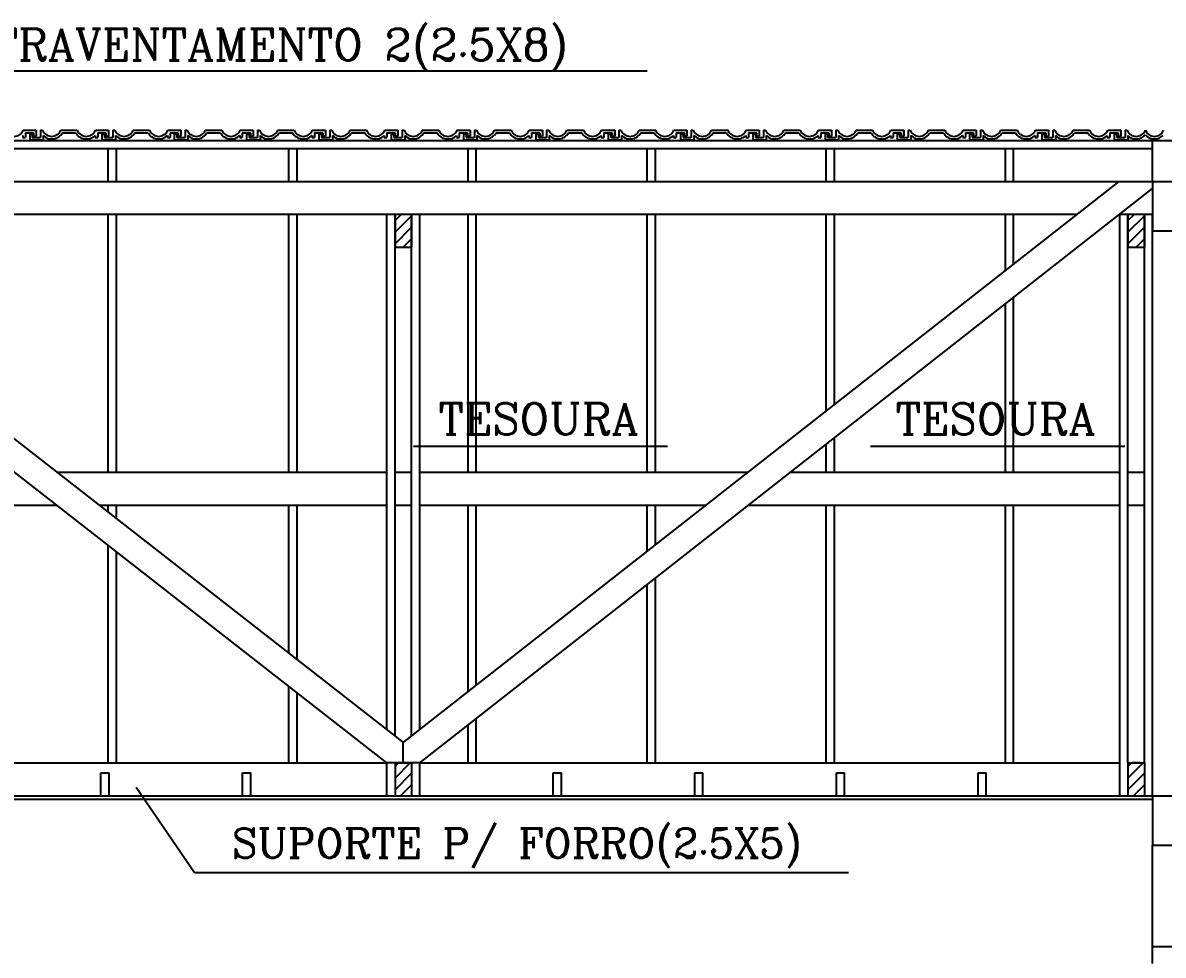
# Model space of a CAD drawing. Extents: x -36 to 60, y 199 to 483.
# Drawn here: x 0.678 to 4.148, y 202.285 to 205.123 of the extents above; entities that cross this region are included whole.
import ezdxf
from ezdxf.enums import TextEntityAlignment as Align

# ---------------------------------------------------------------- set-up
doc = ezdxf.new("R2010")
doc.units = 0
doc.header["$LTSCALE"] = 20
doc.layers.get('0').update_dxf_attribs({"linetype": 'CONTINUOUS'})
for name, color, linetype in [('CONCRETO', 5, 'CONTINUOUS'), ('CORTE', 244, 'CONTINUOUS'), ('MADEIRAME', 244, 'CONTINUOUS'), ('PAREDE', 7, 'CONTINUOUS'), ('TEXTO', 1, 'CONTINUOUS'), ('VISTAL', 30, 'CONTINUOUS')]:
    doc.layers.add(name, color=color, linetype=linetype)
doc.styles.add('ROMANC', font='romanc')

# ---------------------------------------------------------------- blocks, each defined once
blk = doc.blocks.new('A$C2182')
at = {"layer": 'TEXTO', "color": 30, "linetype": 'CONTINUOUS'}
blk.add_line((2.2513, 0.0014), (0.0122, 0.0014), dxfattribs=at)
at = {"layer": 'TEXTO', "color": 244, "linetype": 'CONTINUOUS', "style": 'ROMANC'}
blk.add_text('CONTRAVENTAMENTO 2(2.5X8)', height=0.096, dxfattribs=at).set_placement((-0.0123, 0.0339))

msp = doc.modelspace()

# ---------------------------------------------------------------- linework, layer by layer
at = {"color": 244, "linetype": 'CONTINUOUS'}
for p, q in [((1.8103, 204.5209), (1.829, 204.5396)), ((1.8103, 204.4855), (1.8603, 204.5355)), ((4.0403, 204.5209), (4.059, 204.5396)), ((4.0403, 204.4855), (4.0903, 204.5355)), ((1.8103, 204.4502), (1.8603, 204.5002)), ((4.0403, 204.4502), (4.0903, 204.5002)), ((1.8352, 204.4397), (1.8603, 204.4648)), ((4.0652, 204.4397), (4.0903, 204.4648)), ((1.8103, 202.8238), (1.8562, 202.8697)), ((1.8103, 202.8592), (1.8209, 202.8697)), ((4.0403, 202.8592), (4.0509, 202.8697)), ((4.0403, 202.8238), (4.0862, 202.8697)), ((1.8103, 202.7884), (1.8603, 202.8384)), ((4.0403, 202.7884), (4.0903, 202.8384)), ((1.827, 202.7697), (1.8603, 202.8031)), ((4.057, 202.7697), (4.0903, 202.8031))]:
    msp.add_line(p, q, dxfattribs=at)
at = {"layer": 'CONCRETO', "color": 5, "linetype": 'CONTINUOUS'}
for p, q in [((4.1153, 204.6397), (4.1153, 204.4897)), ((4.1153, 204.6397), (4.2453, 204.6397)), ((4.1153, 204.4897), (4.2453, 204.4897)), ((4.2453, 202.3097), (4.1153, 202.3097)), ((4.1153, 202.2597), (4.1153, 202.3097))]:
    msp.add_line(p, q, dxfattribs=at)
at = {"layer": 'CONCRETO', "linetype": 'CONTINUOUS'}
for p, q in [((4.1153, 202.7697), (4.1153, 202.6197)), ((4.1153, 202.7697), (4.2453, 202.7697)), ((4.1153, 202.6197), (4.2453, 202.6197))]:
    msp.add_line(p, q, dxfattribs=at)
at = {"layer": 'CORTE', "color": 244, "linetype": 'CONTINUOUS'}
for p, q in [((0.6776, 204.7798), (0.6776, 204.7739)), ((0.6776, 204.7739), (0.6856, 204.7739)), ((0.6788, 204.7959), (0.7186, 204.7959)), ((0.6856, 204.7879), (0.6856, 204.7739)), ((0.6856, 204.7879), (0.7106, 204.7879)), ((0.6986, 204.7839), (0.7066, 204.7839)), ((0.6986, 204.7839), (0.6986, 204.7659)), ((0.6986, 204.7659), (0.7396, 204.7659)), ((0.7066, 204.7839), (0.7066, 204.7739)), ((0.7066, 204.7739), (0.7316, 204.7739)), ((0.7106, 204.7879), (0.7106, 204.7779)), ((0.7106, 204.7779), (0.7186, 204.7779)), ((0.7186, 204.7959), (0.7186, 204.7779)), ((0.7316, 204.7959), (0.7316, 204.7739)), ((0.7316, 204.7959), (0.7379, 204.7959)), ((0.7396, 204.7793), (0.7396, 204.7659)), ((0.7933, 204.7959), (0.8435, 204.7959)), ((0.7983, 204.7879), (0.8384, 204.7879)), ((0.8976, 204.7798), (0.8976, 204.7739)), ((0.8976, 204.7739), (0.9056, 204.7739)), ((0.8988, 204.7959), (0.9386, 204.7959)), ((0.9056, 204.7879), (0.9056, 204.7739)), ((0.9056, 204.7879), (0.9306, 204.7879)), ((0.9186, 204.7839), (0.9266, 204.7839)), ((0.9186, 204.7839), (0.9186, 204.7659)), ((0.9186, 204.7659), (0.9596, 204.7659)), ((0.9266, 204.7839), (0.9266, 204.7739)), ((0.9266, 204.7739), (0.9516, 204.7739)), ((0.9306, 204.7879), (0.9306, 204.7779)), ((0.9306, 204.7779), (0.9386, 204.7779)), ((0.9386, 204.7959), (0.9386, 204.7779)), ((0.9516, 204.7959), (0.9516, 204.7739)), ((0.9516, 204.7959), (0.9579, 204.7959)), ((0.9596, 204.7793), (0.9596, 204.7659)), ((1.0133, 204.7959), (1.0635, 204.7959)), ((1.0183, 204.7879), (1.0584, 204.7879)), ((1.1176, 204.7798), (1.1176, 204.7739)), ((1.1176, 204.7739), (1.1256, 204.7739)), ((1.1188, 204.7959), (1.1586, 204.7959)), ((1.1256, 204.7879), (1.1256, 204.7739)), ((1.1256, 204.7879), (1.1506, 204.7879)), ((1.1386, 204.7839), (1.1466, 204.7839)), ((1.1386, 204.7839), (1.1386, 204.7659)), ((1.1386, 204.7659), (1.1796, 204.7659)), ((1.1466, 204.7839), (1.1466, 204.7739)), ((1.1466, 204.7739), (1.1716, 204.7739)), ((1.1506, 204.7879), (1.1506, 204.7779)), ((1.1506, 204.7779), (1.1586, 204.7779)), ((1.1586, 204.7959), (1.1586, 204.7779)), ((1.1716, 204.7959), (1.1716, 204.7739)), ((1.1716, 204.7959), (1.1779, 204.7959)), ((1.1796, 204.7793), (1.1796, 204.7659)), ((1.2333, 204.7959), (1.2835, 204.7959)), ((1.2383, 204.7879), (1.2784, 204.7879)), ((1.3376, 204.7798), (1.3376, 204.7739)), ((1.3376, 204.7739), (1.3456, 204.7739)), ((1.3388, 204.7959), (1.3786, 204.7959)), ((1.3456, 204.7879), (1.3456, 204.7739)), ((1.3456, 204.7879), (1.3706, 204.7879)), ((1.3586, 204.7839), (1.3666, 204.7839)), ((1.3586, 204.7839), (1.3586, 204.7659)), ((1.3586, 204.7659), (1.3996, 204.7659)), ((1.3666, 204.7839), (1.3666, 204.7739)), ((1.3666, 204.7739), (1.3916, 204.7739)), ((1.3706, 204.7879), (1.3706, 204.7779)), ((1.3706, 204.7779), (1.3786, 204.7779)), ((1.3786, 204.7959), (1.3786, 204.7779)), ((1.3916, 204.7959), (1.3916, 204.7739)), ((1.3916, 204.7959), (1.3979, 204.7959)), ((1.3996, 204.7793), (1.3996, 204.7659)), ((1.4533, 204.7959), (1.5035, 204.7959)), ((1.4583, 204.7879), (1.4984, 204.7879)), ((1.5576, 204.7798), (1.5576, 204.7739)), ((1.5576, 204.7739), (1.5656, 204.7739)), ((1.5588, 204.7959), (1.5986, 204.7959)), ((1.5656, 204.7879), (1.5656, 204.7739)), ((1.5656, 204.7879), (1.5906, 204.7879)), ((1.5786, 204.7839), (1.5866, 204.7839)), ((1.5786, 204.7839), (1.5786, 204.7659)), ((1.5786, 204.7659), (1.6196, 204.7659)), ((1.5866, 204.7839), (1.5866, 204.7739)), ((1.5866, 204.7739), (1.6116, 204.7739)), ((1.5906, 204.7879), (1.5906, 204.7779)), ((1.5906, 204.7779), (1.5986, 204.7779)), ((1.5986, 204.7959), (1.5986, 204.7779)), ((1.6116, 204.7959), (1.6116, 204.7739)), ((1.6116, 204.7959), (1.6179, 204.7959)), ((1.6196, 204.7793), (1.6196, 204.7659)), ((1.6733, 204.7959), (1.7235, 204.7959)), ((1.6783, 204.7879), (1.7184, 204.7879)), ((1.7776, 204.7798), (1.7776, 204.7739)), ((1.7776, 204.7739), (1.7856, 204.7739)), ((1.7788, 204.7959), (1.8186, 204.7959)), ((1.7856, 204.7879), (1.7856, 204.7739)), ((1.7856, 204.7879), (1.8106, 204.7879)), ((1.7986, 204.7839), (1.8066, 204.7839)), ((1.7986, 204.7839), (1.7986, 204.7659)), ((1.7986, 204.7659), (1.8396, 204.7659)), ((1.8066, 204.7839), (1.8066, 204.7739)), ((1.8066, 204.7739), (1.8316, 204.7739)), ((1.8106, 204.7879), (1.8106, 204.7779)), ((1.8106, 204.7779), (1.8186, 204.7779)), ((1.8186, 204.7959), (1.8186, 204.7779)), ((1.8316, 204.7959), (1.8316, 204.7739)), ((1.8316, 204.7959), (1.8379, 204.7959)), ((1.8396, 204.7793), (1.8396, 204.7659)), ((1.8933, 204.7959), (1.9435, 204.7959)), ((1.8983, 204.7879), (1.9384, 204.7879)), ((1.9976, 204.7798), (1.9976, 204.7739)), ((1.9976, 204.7739), (2.0056, 204.7739)), ((1.9988, 204.7959), (2.0386, 204.7959)), ((2.0056, 204.7879), (2.0056, 204.7739)), ((2.0056, 204.7879), (2.0306, 204.7879)), ((2.0186, 204.7839), (2.0186, 204.7659)), ((2.0186, 204.7839), (2.0266, 204.7839)), ((2.0186, 204.7659), (2.0596, 204.7659)), ((2.0266, 204.7839), (2.0266, 204.7739)), ((2.0266, 204.7739), (2.0516, 204.7739)), ((2.0306, 204.7879), (2.0306, 204.7779)), ((2.0306, 204.7779), (2.0386, 204.7779)), ((2.0306, 204.7779), (2.0386, 204.7779)), ((2.0386, 204.7959), (2.0386, 204.7779)), ((2.0516, 204.7959), (2.0579, 204.7959)), ((2.0516, 204.7959), (2.0516, 204.7739)), ((2.0596, 204.7793), (2.0596, 204.7659)), ((2.1133, 204.7959), (2.1635, 204.7959)), ((2.1183, 204.7879), (2.1584, 204.7879)), ((2.2176, 204.7798), (2.2176, 204.7739)), ((2.2176, 204.7739), (2.2256, 204.7739)), ((2.2188, 204.7959), (2.2586, 204.7959)), ((2.2256, 204.7879), (2.2506, 204.7879)), ((2.2256, 204.7879), (2.2256, 204.7739)), ((2.2386, 204.7839), (2.2386, 204.7659)), ((2.2386, 204.7839), (2.2466, 204.7839)), ((2.2386, 204.7659), (2.2796, 204.7659)), ((2.2466, 204.7839), (2.2466, 204.7739)), ((2.2466, 204.7739), (2.2716, 204.7739)), ((2.2506, 204.7879), (2.2506, 204.7779)), ((2.2506, 204.7779), (2.2586, 204.7779)), ((2.2586, 204.7959), (2.2586, 204.7779)), ((2.2716, 204.7959), (2.2779, 204.7959)), ((2.2716, 204.7959), (2.2716, 204.7739)), ((2.2796, 204.7793), (2.2796, 204.7659)), ((2.3333, 204.7959), (2.3835, 204.7959)), ((2.3383, 204.7879), (2.3784, 204.7879)), ((2.4376, 204.7798), (2.4376, 204.7739)), ((2.4376, 204.7739), (2.4456, 204.7739)), ((2.4388, 204.7959), (2.4786, 204.7959)), ((2.4456, 204.7879), (2.4706, 204.7879)), ((2.4456, 204.7879), (2.4456, 204.7739)), ((2.4586, 204.7839), (2.4586, 204.7659)), ((2.4586, 204.7839), (2.4666, 204.7839)), ((2.4586, 204.7659), (2.4996, 204.7659)), ((2.4666, 204.7839), (2.4666, 204.7739)), ((2.4666, 204.7739), (2.4916, 204.7739)), ((2.4706, 204.7879), (2.4706, 204.7779)), ((2.4706, 204.7779), (2.4786, 204.7779)), ((2.4786, 204.7959), (2.4786, 204.7779)), ((2.4916, 204.7959), (2.4979, 204.7959)), ((2.4916, 204.7959), (2.4916, 204.7739)), ((2.4996, 204.7793), (2.4996, 204.7659)), ((2.5533, 204.7959), (2.6035, 204.7959)), ((2.5583, 204.7879), (2.5984, 204.7879)), ((2.6576, 204.7798), (2.6576, 204.7739)), ((2.6576, 204.7739), (2.6656, 204.7739)), ((2.6588, 204.7959), (2.6986, 204.7959)), ((2.6656, 204.7879), (2.6906, 204.7879)), ((2.6656, 204.7879), (2.6656, 204.7739)), ((2.6786, 204.7839), (2.6866, 204.7839)), ((2.6786, 204.7839), (2.6786, 204.7659)), ((2.6786, 204.7659), (2.7196, 204.7659)), ((2.6866, 204.7839), (2.6866, 204.7739)), ((2.6866, 204.7739), (2.7116, 204.7739)), ((2.6906, 204.7879), (2.6906, 204.7779)), ((2.6906, 204.7779), (2.6986, 204.7779)), ((2.6986, 204.7959), (2.6986, 204.7779)), ((2.7116, 204.7959), (2.7179, 204.7959)), ((2.7116, 204.7959), (2.7116, 204.7739)), ((2.7196, 204.7793), (2.7196, 204.7659)), ((2.7733, 204.7959), (2.8235, 204.7959)), ((2.7783, 204.7879), (2.8184, 204.7879)), ((2.8776, 204.7798), (2.8776, 204.7739)), ((2.8776, 204.7739), (2.8856, 204.7739)), ((2.8788, 204.7959), (2.9186, 204.7959)), ((2.8856, 204.7879), (2.9106, 204.7879)), ((2.8856, 204.7879), (2.8856, 204.7739)), ((2.8986, 204.7839), (2.8986, 204.7659)), ((2.8986, 204.7839), (2.9066, 204.7839)), ((2.8986, 204.7659), (2.9396, 204.7659)), ((2.9066, 204.7839), (2.9066, 204.7739)), ((2.9066, 204.7739), (2.9316, 204.7739)), ((2.9106, 204.7879), (2.9106, 204.7779)), ((2.9106, 204.7779), (2.9186, 204.7779)), ((2.9186, 204.7959), (2.9186, 204.7779)), ((2.9316, 204.7959), (2.9379, 204.7959)), ((2.9316, 204.7959), (2.9316, 204.7739)), ((2.9396, 204.7793), (2.9396, 204.7659)), ((2.9933, 204.7959), (3.0435, 204.7959)), ((2.9983, 204.7879), (3.0384, 204.7879)), ((3.0976, 204.7798), (3.0976, 204.7739)), ((3.0976, 204.7739), (3.1056, 204.7739)), ((3.0988, 204.7959), (3.1386, 204.7959)), ((3.1056, 204.7879), (3.1306, 204.7879)), ((3.1056, 204.7879), (3.1056, 204.7739)), ((3.1186, 204.7839), (3.1186, 204.7659)), ((3.1186, 204.7839), (3.1266, 204.7839)), ((3.1186, 204.7659), (3.1596, 204.7659)), ((3.1266, 204.7839), (3.1266, 204.7739)), ((3.1266, 204.7739), (3.1516, 204.7739)), ((3.1306, 204.7879), (3.1306, 204.7779)), ((3.1306, 204.7779), (3.1386, 204.7779)), ((3.1386, 204.7959), (3.1386, 204.7779)), ((3.1516, 204.7959), (3.1579, 204.7959)), ((3.1516, 204.7959), (3.1516, 204.7739)), ((3.1596, 204.7793), (3.1596, 204.7659)), ((3.2133, 204.7959), (3.2635, 204.7959)), ((3.2183, 204.7879), (3.2584, 204.7879)), ((3.3176, 204.7798), (3.3176, 204.7739)), ((3.3176, 204.7739), (3.3256, 204.7739)), ((3.3188, 204.7959), (3.3586, 204.7959)), ((3.3256, 204.7879), (3.3506, 204.7879)), ((3.3256, 204.7879), (3.3256, 204.7739)), ((3.3386, 204.7839), (3.3386, 204.7659)), ((3.3386, 204.7839), (3.3466, 204.7839)), ((3.3386, 204.7659), (3.3796, 204.7659)), ((3.3466, 204.7839), (3.3466, 204.7739)), ((3.3466, 204.7739), (3.3716, 204.7739)), ((3.3506, 204.7879), (3.3506, 204.7779)), ((3.3506, 204.7779), (3.3586, 204.7779)), ((3.3586, 204.7959), (3.3586, 204.7779)), ((3.3716, 204.7959), (3.3779, 204.7959)), ((3.3716, 204.7959), (3.3716, 204.7739)), ((3.3796, 204.7793), (3.3796, 204.7659)), ((3.4333, 204.7959), (3.4835, 204.7959)), ((3.4383, 204.7879), (3.4784, 204.7879)), ((3.5376, 204.7798), (3.5376, 204.7739)), ((3.5376, 204.7739), (3.5456, 204.7739)), ((3.5388, 204.7959), (3.5786, 204.7959)), ((3.5456, 204.7879), (3.5706, 204.7879)), ((3.5456, 204.7879), (3.5456, 204.7739)), ((3.5586, 204.7839), (3.5586, 204.7659)), ((3.5586, 204.7839), (3.5666, 204.7839)), ((3.5586, 204.7659), (3.5996, 204.7659)), ((3.5666, 204.7839), (3.5666, 204.7739)), ((3.5666, 204.7739), (3.5916, 204.7739)), ((3.5706, 204.7879), (3.5706, 204.7779)), ((3.5706, 204.7779), (3.5786, 204.7779)), ((3.5786, 204.7959), (3.5786, 204.7779)), ((3.5916, 204.7959), (3.5979, 204.7959)), ((3.5916, 204.7959), (3.5916, 204.7739)), ((3.5996, 204.7793), (3.5996, 204.7659)), ((3.6533, 204.7959), (3.7035, 204.7959)), ((3.6583, 204.7879), (3.6984, 204.7879)), ((3.7576, 204.7798), (3.7576, 204.7739)), ((3.7576, 204.7739), (3.7656, 204.7739)), ((3.7588, 204.7959), (3.7986, 204.7959)), ((3.7656, 204.7879), (3.7906, 204.7879)), ((3.7656, 204.7879), (3.7656, 204.7739)), ((3.7786, 204.7839), (3.7786, 204.7659)), ((3.7786, 204.7839), (3.7866, 204.7839)), ((3.7786, 204.7659), (3.8196, 204.7659)), ((3.7866, 204.7839), (3.7866, 204.7739)), ((3.7866, 204.7739), (3.8116, 204.7739)), ((3.7906, 204.7879), (3.7906, 204.7779)), ((3.7906, 204.7779), (3.7986, 204.7779)), ((3.7986, 204.7959), (3.7986, 204.7779)), ((3.8116, 204.7959), (3.8179, 204.7959)), ((3.8116, 204.7959), (3.8116, 204.7739)), ((3.8196, 204.7793), (3.8196, 204.7659)), ((3.8733, 204.7959), (3.9235, 204.7959)), ((3.8783, 204.7879), (3.9184, 204.7879)), ((3.9776, 204.7798), (3.9776, 204.7739)), ((3.9776, 204.7739), (3.9856, 204.7739)), ((3.9788, 204.7959), (4.0186, 204.7959)), ((3.9856, 204.7879), (4.0106, 204.7879)), ((3.9856, 204.7879), (3.9856, 204.7739)), ((3.9986, 204.7839), (3.9986, 204.7659)), ((3.9986, 204.7839), (4.0066, 204.7839)), ((3.9986, 204.7659), (4.0396, 204.7659)), ((4.0066, 204.7839), (4.0066, 204.7739)), ((4.0066, 204.7739), (4.0316, 204.7739)), ((4.0106, 204.7879), (4.0106, 204.7779)), ((4.0106, 204.7779), (4.0186, 204.7779)), ((4.0186, 204.7959), (4.0186, 204.7779)), ((4.0316, 204.7959), (4.0379, 204.7959)), ((4.0316, 204.7959), (4.0316, 204.7739)), ((4.0396, 204.7793), (4.0396, 204.7659)), ((1.8478, 202.8697), (1.8228, 202.8697)), ((4.0778, 202.8697), (4.0528, 202.8697))]:
    msp.add_line(p, q, dxfattribs=at)
at = {"layer": 'CORTE', "linetype": 'CONTINUOUS'}
for p, q in [((1.8103, 204.4397), (1.8103, 204.5397)), ((1.8103, 204.5397), (1.8103, 204.4397)), ((1.8603, 204.4397), (1.8603, 204.5397)), ((1.8603, 204.5397), (1.8603, 204.4397)), ((4.0403, 204.5397), (4.0403, 204.4397)), ((4.0403, 204.4397), (4.0403, 204.5397)), ((4.0903, 204.5397), (4.0903, 204.4397)), ((4.0903, 204.4397), (4.0903, 204.5397)), ((1.8103, 204.4397), (1.8603, 204.4397)), ((4.0403, 204.4397), (4.0903, 204.4397)), ((1.8103, 202.8697), (1.8103, 202.7697)), ((1.8603, 202.8697), (1.8603, 202.7697)), ((4.0403, 202.8697), (4.0403, 202.7697)), ((4.0903, 202.8697), (4.0903, 202.7697))]:
    msp.add_line(p, q, dxfattribs=at)
at = {"layer": 'CORTE', "color": 244, "linetype": 'CONTINUOUS'}
for centre, radius, start, end in [((0.6511, 204.8066), 0.0297, 201.0517, 338.9483), ((0.7656, 204.8066), 0.0297, 201.0517, 338.9483), ((0.7656, 204.8066), 0.0377, 226.3757, 330.3097), ((0.8711, 204.8066), 0.0377, 209.6903, 314.7051), ((0.8711, 204.8066), 0.0297, 201.0517, 338.9483), ((0.9856, 204.8066), 0.0297, 201.0517, 338.9483), ((0.9856, 204.8066), 0.0377, 226.3757, 330.3097), ((1.0911, 204.8066), 0.0377, 209.6903, 314.7051), ((1.0911, 204.8066), 0.0297, 201.0517, 338.9483), ((1.2056, 204.8066), 0.0297, 201.0517, 338.9483), ((1.2056, 204.8066), 0.0377, 226.3757, 330.3097), ((1.3111, 204.8066), 0.0377, 209.6903, 314.7051), ((1.3111, 204.8066), 0.0297, 201.0517, 338.9483), ((1.4256, 204.8066), 0.0297, 201.0517, 338.9483), ((1.4256, 204.8066), 0.0377, 226.3757, 330.3097), ((1.5311, 204.8066), 0.0377, 209.6903, 314.7051), ((1.5311, 204.8066), 0.0297, 201.0517, 338.9483), ((1.6456, 204.8066), 0.0297, 201.0517, 338.9483), ((1.6456, 204.8066), 0.0377, 226.3757, 330.3097), ((1.7511, 204.8066), 0.0377, 209.6903, 314.7051), ((1.7511, 204.8066), 0.0297, 201.0517, 338.9483), ((1.8656, 204.8066), 0.0297, 201.0517, 338.9483), ((1.8656, 204.8066), 0.0377, 226.3757, 330.3097), ((1.9711, 204.8066), 0.0377, 209.6903, 314.7051), ((1.9711, 204.8066), 0.0297, 201.0517, 338.9483), ((2.0856, 204.8066), 0.0297, 201.0517, 338.9483), ((2.0856, 204.8066), 0.0377, 226.3757, 330.3097), ((2.1911, 204.8066), 0.0377, 209.6903, 314.7051), ((2.1911, 204.8066), 0.0297, 201.0517, 338.9483), ((2.3056, 204.8066), 0.0297, 201.0517, 338.9483), ((2.3056, 204.8066), 0.0377, 226.3757, 330.3097), ((2.4111, 204.8066), 0.0377, 209.6903, 314.7051), ((2.4111, 204.8066), 0.0297, 201.0517, 338.9483), ((2.5256, 204.8066), 0.0297, 201.0517, 338.9483), ((2.5256, 204.8066), 0.0377, 226.3757, 330.3097), ((2.6311, 204.8066), 0.0377, 209.6903, 314.7051), ((2.6311, 204.8066), 0.0297, 201.0517, 338.9483), ((2.7456, 204.8066), 0.0297, 201.0517, 338.9483), ((2.7456, 204.8066), 0.0377, 226.3757, 330.3097), ((2.8511, 204.8066), 0.0377, 209.6903, 314.7051), ((2.8511, 204.8066), 0.0297, 201.0517, 338.9483), ((2.9656, 204.8066), 0.0297, 201.0517, 338.9483), ((2.9656, 204.8066), 0.0377, 226.3757, 330.3097), ((3.0711, 204.8066), 0.0377, 209.6903, 314.7051), ((3.0711, 204.8066), 0.0297, 201.0517, 338.9483), ((3.1856, 204.8066), 0.0297, 201.0517, 338.9483), ((3.1856, 204.8066), 0.0377, 226.3757, 330.3097), ((3.2911, 204.8066), 0.0377, 209.6903, 314.7051), ((3.2911, 204.8066), 0.0297, 201.0517, 338.9483), ((3.4056, 204.8066), 0.0297, 201.0517, 338.9483), ((3.4056, 204.8066), 0.0377, 226.3757, 330.3097), ((3.5111, 204.8066), 0.0377, 209.6903, 314.7051), ((3.5111, 204.8066), 0.0297, 201.0517, 338.9483), ((3.6256, 204.8066), 0.0297, 201.0517, 338.9483), ((3.6256, 204.8066), 0.0377, 226.3757, 330.3097), ((3.7311, 204.8066), 0.0377, 209.6903, 314.7051), ((3.7311, 204.8066), 0.0297, 201.0517, 338.9483), ((3.8456, 204.8066), 0.0297, 201.0517, 338.9483), ((3.8456, 204.8066), 0.0377, 226.3757, 330.3097), ((3.9511, 204.8066), 0.0377, 209.6903, 314.7051), ((3.9511, 204.8066), 0.0297, 201.0517, 338.9483), ((4.0656, 204.8066), 0.0297, 201.0517, 338.9483), ((4.0656, 204.8066), 0.0377, 226.3757, 317.475), ((4.1211, 204.8066), 0.0377, 209.6903, 210.0283), ((4.1211, 204.8066), 0.0377, 222.525, 314.7051), ((4.1211, 204.8066), 0.0297, 201.0517, 338.9483), ((4.0656, 204.8066), 0.0377, 329.9717, 330.3097)]:
    msp.add_arc(centre, radius, start, end, dxfattribs=at)
at = {"layer": 'MADEIRAME', "color": 244, "linetype": 'CONTINUOUS'}
for p, q in [((-4.1247, 204.7647), (4.1153, 204.7647)), ((-4.0747, 204.7397), (4.1153, 204.7397)), ((0.9375, 204.6397), (0.9375, 204.7397)), ((0.9625, 204.6397), (0.9625, 204.7397)), ((1.4875, 204.6397), (1.4875, 204.7397)), ((1.5125, 204.6397), (1.5125, 204.7397)), ((2.0325, 204.6397), (2.0325, 204.7397)), ((2.0575, 204.6397), (2.0575, 204.7397)), ((2.5775, 204.6397), (2.5775, 204.7397)), ((2.6025, 204.6397), (2.6025, 204.7397)), ((2.6025, 204.6397), (2.6025, 204.7397)), ((3.1225, 204.6397), (3.1225, 204.7397)), ((3.1475, 204.6397), (3.1475, 204.7397)), ((3.6675, 204.6397), (3.6675, 204.7397)), ((3.6925, 204.6397), (3.6925, 204.7397)), ((-4.0747, 204.6397), (4.1153, 204.6397)), ((1.7853, 202.8697), (-0.4811, 204.6397)), ((1.8346, 202.9328), (-0.3511, 204.6397)), ((1.8342, 202.9313), (4.0132, 204.6397)), ((1.8853, 202.8697), (4.1153, 204.6181)), ((-0.2231, 204.5397), (3.8857, 204.5397)), ((0.9375, 203.7547), (0.9375, 204.5397)), ((0.9625, 203.7547), (0.9625, 204.5397)), ((1.4875, 203.7547), (1.4875, 204.5397)), ((1.5125, 203.7547), (1.5125, 204.5397)), ((2.0325, 203.7547), (2.0325, 204.5397)), ((2.0575, 203.7547), (2.0575, 204.5397)), ((2.5775, 203.7547), (2.5775, 204.5397)), ((2.6025, 203.7547), (2.6025, 204.5397)), ((3.1225, 203.9413), (3.1225, 204.5397)), ((3.1475, 203.961), (3.1475, 204.5397)), ((3.6675, 204.3686), (3.6675, 204.5397)), ((3.6925, 204.3883), (3.6925, 204.5397)), ((4.0153, 204.5397), (4.1153, 204.5397)), ((3.6925, 203.7547), (3.6925, 204.2866)), ((3.6675, 203.7547), (3.6675, 204.267)), ((3.1225, 203.7547), (3.1225, 203.8397)), ((3.1475, 203.7547), (3.1475, 203.8593)), ((0.7821, 203.7547), (1.7853, 203.7547)), ((1.8103, 203.7547), (1.8603, 203.7547)), ((1.8103, 203.7547), (1.8603, 203.7547)), ((1.8103, 203.7547), (1.8603, 203.7547)), ((1.8853, 203.7547), (2.8844, 203.7547)), ((3.0141, 203.7547), (4.0153, 203.7547)), ((4.0403, 203.7547), (4.0903, 203.7547)), ((4.0403, 203.7547), (4.0903, 203.7547)), ((4.0403, 203.7547), (4.0903, 203.7547)), ((-0.353, 203.6547), (0.7802, 203.6547)), ((0.9101, 203.6547), (1.7853, 203.6547)), ((0.9375, 203.6334), (0.9375, 203.6547)), ((0.9625, 203.6138), (0.9625, 203.6547)), ((1.4875, 203.2038), (1.4875, 203.6547)), ((1.5125, 203.1843), (1.5125, 203.6547)), ((1.8103, 203.6547), (1.8603, 203.6547)), ((1.8103, 203.6547), (1.8603, 203.6547)), ((1.8103, 203.6547), (1.8603, 203.6547)), ((1.8853, 203.6547), (2.7569, 203.6547)), ((2.0325, 203.0867), (2.0325, 203.6547)), ((2.0575, 203.1063), (2.0575, 203.6547)), ((2.5775, 203.514), (2.5775, 203.6547)), ((2.6025, 203.5336), (2.6025, 203.6547)), ((2.8866, 203.6547), (4.0153, 203.6547)), ((3.1225, 202.8697), (3.1225, 203.6547)), ((3.1475, 202.8697), (3.1475, 203.6547)), ((3.6675, 202.8697), (3.6675, 203.6547)), ((3.6925, 202.8697), (3.6925, 203.6547)), ((4.0403, 203.6547), (4.0903, 203.6547)), ((4.0403, 203.6547), (4.0903, 203.6547)), ((4.0403, 203.6547), (4.0903, 203.6547)), ((0.9375, 202.8697), (0.9375, 203.5319)), ((0.9625, 202.8697), (0.9625, 203.5123)), ((2.5775, 202.8697), (2.5775, 203.4124)), ((2.6025, 202.8697), (2.6025, 203.432)), ((1.4875, 202.8697), (1.4875, 203.1023)), ((1.5125, 202.8697), (1.5125, 203.0828)), ((2.0575, 202.8697), (2.0575, 203.0047)), ((2.0325, 202.8697), (2.0325, 202.9851)), ((1.8342, 202.9315), (1.8342, 202.8697)), ((-0.353, 202.8697), (1.7853, 202.8697)), ((1.8853, 202.8697), (1.7853, 202.8697)), ((1.8103, 202.8697), (1.8603, 202.8697)), ((1.8103, 202.8697), (1.8603, 202.8697)), ((1.8853, 202.8697), (4.0153, 202.8697)), ((4.0403, 202.8697), (4.0903, 202.8697)), ((4.0403, 202.8697), (4.0903, 202.8697)), ((0.915, 202.7697), (0.915, 202.8397)), ((0.915, 202.8397), (0.94, 202.8397)), ((0.94, 202.7697), (0.94, 202.8397)), ((1.346, 202.7697), (1.346, 202.8397)), ((1.346, 202.8397), (1.371, 202.8397)), ((1.371, 202.7697), (1.371, 202.8397)), ((2.2913, 202.7697), (2.2913, 202.8397)), ((2.2913, 202.8397), (2.3163, 202.8397)), ((2.3163, 202.7697), (2.3163, 202.8397)), ((2.7223, 202.7697), (2.7223, 202.8397)), ((2.7223, 202.8397), (2.7473, 202.8397)), ((2.7473, 202.7697), (2.7473, 202.8397)), ((3.1533, 202.7697), (3.1533, 202.8397)), ((3.1533, 202.8397), (3.1783, 202.8397)), ((3.1783, 202.7697), (3.1783, 202.8397)), ((3.5843, 202.7697), (3.5843, 202.8397)), ((3.5843, 202.8397), (3.6093, 202.8397)), ((3.6093, 202.7697), (3.6093, 202.8397)), ((-1.1647, 202.7697), (4.1153, 202.7697)), ((-1.1647, 202.7597), (4.1153, 202.7597))]:
    msp.add_line(p, q, dxfattribs=at)
at = {"layer": 'PAREDE', "color": 3, "linetype": 'CONTINUOUS'}
for p, q in [((4.1153, 204.7647), (4.2453, 204.7647)), ((4.1153, 204.6397), (4.1153, 204.7647)), ((4.1153, 202.7697), (4.1153, 204.4897)), ((4.1153, 202.3097), (4.1153, 202.6197))]:
    msp.add_line(p, q, dxfattribs=at)
at = {"layer": 'VISTAL', "color": 30}
for p, q in [((1.7853, 202.9712), (1.7853, 204.5397)), ((1.7853, 202.9712), (1.7853, 204.5397)), ((1.7853, 202.9712), (1.7853, 204.5397)), ((1.8103, 202.9517), (1.8103, 204.5397)), ((1.8603, 202.9518), (1.8603, 204.5397)), ((1.8853, 202.9714), (1.8853, 204.5397)), ((4.0153, 202.7697), (4.0153, 204.5397)), ((4.0153, 202.7697), (4.0153, 204.5397)), ((4.0153, 202.7697), (4.0153, 204.5397)), ((4.0403, 202.8697), (4.0403, 204.5397)), ((4.0903, 202.8697), (4.0903, 204.5397)), ((4.1153, 202.7697), (4.1153, 204.5397)), ((1.7853, 202.7697), (1.7853, 202.8697)), ((1.7853, 202.7697), (1.7853, 202.8697)), ((1.7853, 202.7697), (1.7853, 202.8697)), ((1.8853, 202.7697), (1.8853, 202.8697))]:
    msp.add_line(p, q, dxfattribs=at)
at = {"layer": 'VISTAL', "linetype": 'CONTINUOUS'}
for p, q in [((1.866, 203.8338), (2.6394, 203.8338)), ((3.2571, 203.8338), (4.0305, 203.8338)), ((1.1999, 202.5355), (1.0223, 202.7948)), ((3.1901, 202.5355), (1.1999, 202.5355))]:
    msp.add_line(p, q, dxfattribs=at)
at = {"layer": 'VISTAL', "color": 244}
for p, q in [((1.8103, 202.8697), (1.8603, 202.8697)), ((1.8228, 202.8697), (1.8478, 202.8697)), ((4.0403, 202.8697), (4.0903, 202.8697)), ((4.0528, 202.8697), (4.0778, 202.8697))]:
    msp.add_line(p, q, dxfattribs=at)

# ---------------------------------------------------------------- block references
at = {"layer": 'MADEIRAME', "color": 244, "linetype": 'CONTINUOUS'}
msp.add_blockref('A$C2182', (0.326, 204.9744), dxfattribs=at)

# ---------------------------------------------------------------- texts
at = {"layer": 'TEXTO', "color": 244, "linetype": 'CONTINUOUS', "style": 'ROMANC'}
for s, height, p in [('TESOURA', 0.096, (2.2465, 203.9171)), ('TESOURA', 0.096, (3.6376, 203.9171)), ('SUPORTE P/ FORRO(2.5X5)', 0.09, (2.1819, 202.6193))]:
    msp.add_text(s, height=height, dxfattribs=at).set_placement(p, align=Align.MIDDLE)

doc.saveas('drawing.dxf')
